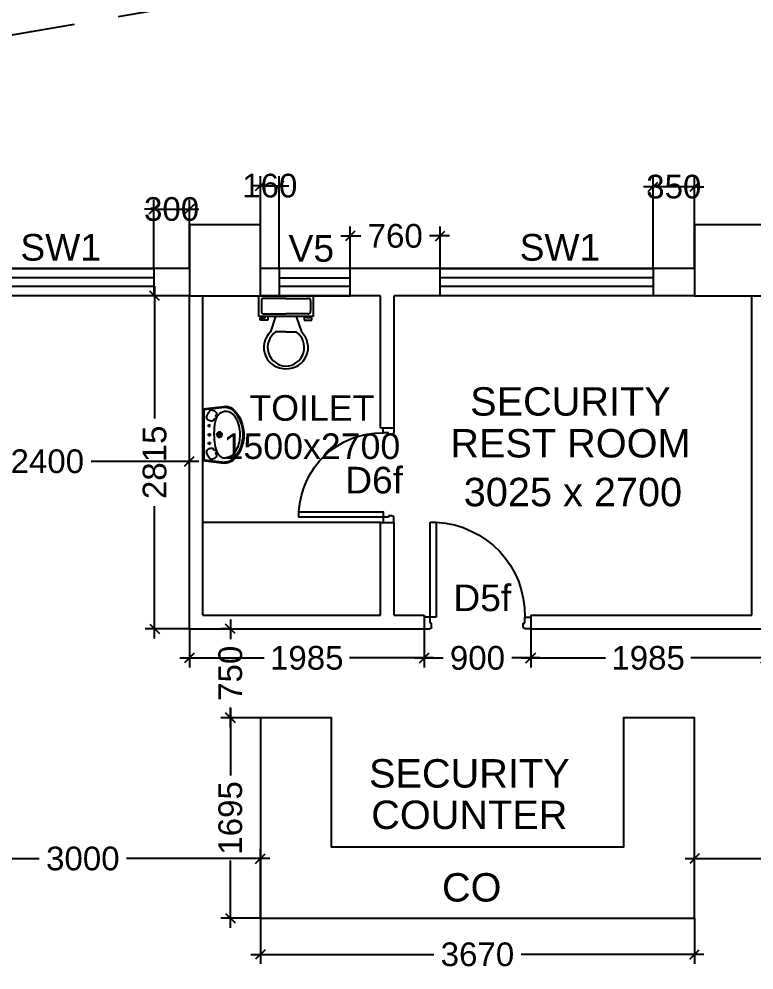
# Model space of a CAD drawing. Extents: x 6345096 to 6738923, y -6490958 to -6305885.
# Drawn here: x 6588046 to 6594256, y -6362968 to -6354932 of the extents above; entities that cross this region are included whole.
import ezdxf
from ezdxf.enums import TextEntityAlignment as Align

# ---------------------------------------------------------------- set-up
doc = ezdxf.new("R2010")
doc.units = 0
doc.header["$LTSCALE"] = 600
doc.header["$MEASUREMENT"] = 0
doc.header["$PDMODE"] = 35
doc.linetypes.add('HIDDEN', pattern=[0.375, 0.25, -0.125])
doc.linetypes.add('HIDDEN2', pattern=[0.1875, 0.125, -0.0625])
doc.layers.get('0').update_dxf_attribs({"linetype": 'CONTINUOUS'})
doc.layers.get('Defpoints').update_dxf_attribs({"linetype": 'CONTINUOUS'})
for name, color, linetype in [('8', 8, 'CONTINUOUS'), ('Counter', 7, 'CONTINUOUS'), ('DOOR', 32, 'CONTINUOUS'), ('Duct', 8, 'CONTINUOUS'), ('HS', 251, 'CONTINUOUS'), ('joinery', 7, 'CONTINUOUS'), ('LA-column', 3, 'CONTINUOUS'), ('PARTI', 21, 'CONTINUOUS'), ('Room Dim', 1, 'CONTINUOUS'), ('TEXT', 6, 'CONTINUOUS'), ('Toi-Euip', 8, 'CONTINUOUS'), ('toi-fix', 46, 'CONTINUOUS'), ('Walls', 7, 'CONTINUOUS'), ('WIN', 151, 'CONTINUOUS'), ('Working Dim', 5, 'CONTINUOUS')]:
    doc.layers.add(name, color=color, linetype=linetype)
doc.styles.add('ari', font='arial.ttf')
doc.styles.add('ARIAL', font='arial.ttf')
doc.dimstyles.new('int. dim', dxfattribs={"dimtxt": 200, "dimasz": 80, "dimexe": 80, "dimexo": 0, "dimgap": 70, "dimtad": 0, "dimdec": 0, "dimzin": 12, "dimdsep": 46, "dimtxsty": 'ari', "dimblk": 'OBLIQUE', "dimcen": 2, "dimdle": 80, "dimclrd": 256, "dimclre": 256, "dimclrt": 6, "dimadec": 0, "dimazin": 0, "dimtfac": 1, "dimtdec": 0, "dimtix": 1, "dimtmove": 2, "dimatfit": 3, "dimfxl": 1, "dimtolj": 1, "dimtzin": 0, "dimlwd": -1, "dimlwe": -1, "dimarcsym": 0})

# ---------------------------------------------------------------- blocks, each defined once
blk = doc.blocks.new('_Oblique')
at = {"color": 0, "linetype": 'ByBlock', "lineweight": -2}
blk.add_line((-0.5, -0.5), (0.5, 0.5), dxfattribs=at)
blk = doc.blocks.new('*D274')
at = {"layer": 'Defpoints', "color": 0, "transparency": 16777216}
for p in [(6590084.9, -6362026.9), (6587084.4, -6362530.5, 3.9), (6590084.9, -6362530.5, -0.1)]:
    blk.add_point(p, dxfattribs=at)
at = {"layer": 'Working Dim', "transparency": 16777216}
for p, q in [((6587084.4, -6362530.5), (6587084.4, -6361946.9)), ((6590084.9, -6362530.5), (6590084.9, -6361946.9)), ((6587004.4, -6362026.9), (6588216.5, -6362026.9)), ((6590164.9, -6362026.9), (6588952.9, -6362026.9))]:
    blk.add_line(p, q, dxfattribs=at)
at = {"layer": 'Working Dim', "transparency": 16777216, "xscale": 80, "yscale": 80, "zscale": 80, "rotation": 180}
blk.add_blockref('_Oblique', (6587084.4, -6362026.9), dxfattribs=at)
at = {"layer": 'Working Dim', "transparency": 16777216, "xscale": 80, "yscale": 80, "zscale": 80}
blk.add_blockref('_Oblique', (6590084.9, -6362026.9), dxfattribs=at)
at = {"layer": 'Working Dim', "color": 6, "transparency": 16777216, "insert": (6588584.7, -6362026.9), "char_height": 200, "attachment_point": 5, "style": 'ari'}
blk.add_mtext('\\A1;3000', dxfattribs=at)
blk = doc.blocks.new('*D275')
at = {"layer": 'Defpoints', "color": 0, "transparency": 16777216}
for p in [(6593753.9, -6362026.9), (6593753.9, -6362530.5, -0.1), (6596754.4, -6362530.5, -4.1)]:
    blk.add_point(p, dxfattribs=at)
at = {"layer": 'Working Dim', "transparency": 16777216}
for p, q in [((6593753.9, -6362530.5), (6593753.9, -6361946.9)), ((6596754.4, -6362530.5), (6596754.4, -6361946.9)), ((6593673.9, -6362026.9), (6594886, -6362026.9)), ((6596834.4, -6362026.9), (6595622.4, -6362026.9))]:
    blk.add_line(p, q, dxfattribs=at)
at = {"layer": 'Working Dim', "transparency": 16777216, "xscale": 80, "yscale": 80, "zscale": 80, "rotation": 180}
blk.add_blockref('_Oblique', (6593753.9, -6362026.9), dxfattribs=at)
at = {"layer": 'Working Dim', "transparency": 16777216, "xscale": 80, "yscale": 80, "zscale": 80}
blk.add_blockref('_Oblique', (6596754.4, -6362026.9), dxfattribs=at)
at = {"layer": 'Working Dim', "color": 6, "transparency": 16777216, "insert": (6595254.2, -6362026.9), "char_height": 200, "attachment_point": 5, "style": 'ari'}
blk.add_mtext('\\A1;3000', dxfattribs=at)
blk = doc.blocks.new('1000')
at = {"layer": 'DOOR'}
for p, q in [((0, -100), (0, 0)), ((0, 0), (49.7, 0)), ((49.7, 0), (49.7, -2.2)), ((63.2, -49.5), (49.7, -49.5)), ((49.7, -49.5), (49.7, -100)), ((63.2, -13.5), (61, -13.5)), ((63.2, -13.5), (63.2, -49.5)), ((836.8, -13.5), (836.8, -49.5)), ((836.8, -13.5), (839, -13.5)), ((836.8, -49.5), (850.3, -49.5)), ((850.3, 0), (850.3, -2.2)), ((900, 0), (850.3, 0)), ((850.3, -49.5), (850.3, -100)), ((900, -100), (900, 0)), ((49.7, -100), (0, -100)), ((49.7, -100), (49.7, -900.6)), ((100.2, -100), (49.7, -100)), ((100.2, -900.6), (100.2, -100)), ((850.3, -100), (900, -100)), ((49.7, -900.6), (100.2, -900.6))]:
    blk.add_line(p, q, dxfattribs=at)
for centre, major_axis, start_param, end_param in [((49.7, -13.5), (-7.95, 7.95), 3.926991, 5.497787), ((850.3, -13.5), (7.95, 7.95), 0.785398, 2.356194)]:
    blk.add_ellipse(centre, major_axis=major_axis, ratio=1, start_param=start_param, end_param=end_param, dxfattribs=at)
at = {"layer": 'DOOR', "color": 145}
blk.add_ellipse((64.3, -115.3), major_axis=(-519.7, 589.8), ratio=1, start_param=2.464943, end_param=4.009476, dxfattribs=at)
blk = doc.blocks.new('Z$W@#1841')
at = {"layer": 'DOOR'}
for p, q in [((-267.6, -167.4), (-317.3, -167.4)), ((-317.3, -167.4), (-317.3, -267.4)), ((-267.6, -217.9), (-267.6, -167.4)), ((533, -217.9), (533, -167.4)), ((533, -167.4), (582.7, -167.4)), ((582.7, -167.4), (582.7, -267.4)), ((-317.3, -267.4), (-267.6, -267.4)), ((-254.1, -217.9), (-267.6, -217.9)), ((-267.6, -267.4), (-267.6, -265.2)), ((-254.1, -253.9), (-256.3, -253.9)), ((-254.1, -253.9), (-254.1, -217.9)), ((519.5, -253.9), (519.5, -217.9)), ((519.5, -217.9), (533, -217.9)), ((519.5, -253.9), (521.7, -253.9)), ((533, -267.4), (533, -265.2)), ((582.7, -267.4), (533, -267.4))]:
    blk.add_line(p, q, dxfattribs=at)
blk.add_lwpolyline([(482.5, 633.2), (482.5, -167.4), (533, -167.4), (533, 633.2)], close=True, dxfattribs=at)
at = {"layer": 'DOOR', "color": 145}
blk.add_arc((518.4, -152.1), 786.1, 92.61772, 181.11293, dxfattribs=at)
at = {"layer": 'DOOR'}
for centre, start, end in [((-267.6, -253.9), 270, 0), ((533, -253.9), 180, 270)]:
    blk.add_arc(centre, 11.2, start, end, dxfattribs=at)
blk = doc.blocks.new('*D277')
at = {"layer": 'Defpoints', "color": 0, "transparency": 16777216}
for p in [(6589484.9, -6358670.1), (6587084.3, -6358802.7), (6589484.9, -6358802.7, 0.8)]:
    blk.add_point(p, dxfattribs=at)
at = {"layer": 'Working Dim', "transparency": 16777216}
for p, q in [((6587084.3, -6358802.7), (6587084.3, -6358590.1)), ((6589484.9, -6358802.7), (6589484.9, -6358590.1)), ((6587004.3, -6358670.1), (6587914.6, -6358670.1)), ((6589564.9, -6358670.1), (6588654.6, -6358670.1))]:
    blk.add_line(p, q, dxfattribs=at)
at = {"layer": 'Working Dim', "transparency": 16777216, "xscale": 80, "yscale": 80, "zscale": 80, "rotation": 180}
blk.add_blockref('_Oblique', (6587084.3, -6358670.1), dxfattribs=at)
at = {"layer": 'Working Dim', "transparency": 16777216, "xscale": 80, "yscale": 80, "zscale": 80}
blk.add_blockref('_Oblique', (6589484.9, -6358670.1), dxfattribs=at)
at = {"layer": 'Working Dim', "color": 6, "transparency": 16777216, "insert": (6588284.6, -6358670.1), "char_height": 200, "attachment_point": 5, "style": 'ari'}
blk.add_mtext('\\A1;2400', dxfattribs=at)
blk = doc.blocks.new('*D607')
at = {"layer": 'Defpoints', "color": 0, "transparency": 16777216}
for p in [(6590244.5, -6356341.1), (6590084.9, -6357040.9, 5.1), (6590244.5, -6357040.9, 5.1)]:
    blk.add_point(p, dxfattribs=at)
at = {"layer": 'Working Dim', "transparency": 16777216}
for p, q in [((6590084.9, -6357040.9), (6590084.9, -6356261.1)), ((6590244.5, -6357040.9), (6590244.5, -6356261.1)), ((6590084.9, -6356341.1), (6590004.9, -6356341.1)), ((6590084.9, -6356341.1), (6590244.5, -6356341.1)), ((6590244.5, -6356341.1), (6590324.5, -6356341.1))]:
    blk.add_line(p, q, dxfattribs=at)
at = {"layer": 'Working Dim', "transparency": 16777216, "xscale": 80, "yscale": 80, "zscale": 80}
blk.add_blockref('_Oblique', (6590084.9, -6356341.1), dxfattribs=at)
at = {"layer": 'Working Dim', "transparency": 16777216, "xscale": 80, "yscale": 80, "zscale": 80, "rotation": 180}
blk.add_blockref('_Oblique', (6590244.5, -6356341.1), dxfattribs=at)
at = {"layer": 'Working Dim', "color": 6, "transparency": 16777216, "insert": (6590164.7, -6356341.1), "char_height": 200, "attachment_point": 5, "style": 'ari'}
blk.add_mtext('\\A1;160', dxfattribs=at)
blk = doc.blocks.new('*D608')
at = {"layer": 'Defpoints', "color": 0, "transparency": 16777216}
for p in [(6593403.6, -6356349.6), (6593403.6, -6357040.7, 5.1), (6593753.9, -6357040.9, 5.1)]:
    blk.add_point(p, dxfattribs=at)
at = {"layer": 'Working Dim', "transparency": 16777216}
for p, q in [((6593403.6, -6357040.7), (6593403.6, -6356269.6)), ((6593753.9, -6357040.9), (6593753.9, -6356269.6)), ((6593403.6, -6356349.6), (6593323.6, -6356349.6)), ((6593753.9, -6356349.6), (6593403.6, -6356349.6)), ((6593753.9, -6356349.6), (6593833.9, -6356349.6))]:
    blk.add_line(p, q, dxfattribs=at)
at = {"layer": 'Working Dim', "transparency": 16777216, "xscale": 80, "yscale": 80, "zscale": 80}
blk.add_blockref('_Oblique', (6593403.6, -6356349.6), dxfattribs=at)
at = {"layer": 'Working Dim', "transparency": 16777216, "xscale": 80, "yscale": 80, "zscale": 80, "rotation": 180}
blk.add_blockref('_Oblique', (6593753.9, -6356349.6), dxfattribs=at)
at = {"layer": 'Working Dim', "color": 6, "transparency": 16777216, "insert": (6593578.8, -6356349.6), "char_height": 200, "attachment_point": 5, "style": 'ari'}
blk.add_mtext('\\A1;350', dxfattribs=at)
blk = doc.blocks.new('*D619')
at = {"layer": 'Defpoints', "color": 0, "transparency": 16777216}
for p in [(6589484.9, -6357270.7, 5.1), (6589191.8, -6360085.8), (6589484.9, -6360085.8, 6.6)]:
    blk.add_point(p, dxfattribs=at)
at = {"layer": 'Working Dim', "transparency": 16777216}
for p, q in [((6589191.8, -6357190.7), (6589191.8, -6358307.2)), ((6589484.9, -6357270.7), (6589111.8, -6357270.7)), ((6589191.8, -6360165.8), (6589191.8, -6359049.3)), ((6589484.9, -6360085.8), (6589111.8, -6360085.8))]:
    blk.add_line(p, q, dxfattribs=at)
at = {"layer": 'Working Dim', "transparency": 16777216, "xscale": 80, "yscale": 80, "zscale": 80}
for p, rotation in [((6589191.8, -6357270.7), 90), ((6589191.8, -6360085.8), 270)]:
    blk.add_blockref('_Oblique', p, dxfattribs=dict(at, rotation=rotation))
at = {"layer": 'Working Dim', "color": 6, "transparency": 16777216, "insert": (6589191.8, -6358678.2), "char_height": 200, "attachment_point": 5, "rotation": 90, "style": 'ari'}
blk.add_mtext('\\A1;2815', dxfattribs=at)
blk = doc.blocks.new('*D620')
at = {"layer": 'Defpoints', "color": 0, "transparency": 16777216}
for p in [(6589484.9, -6360085.8), (6591469.4, -6360085.8, 0.3), (6591469.4, -6360331.5)]:
    blk.add_point(p, dxfattribs=at)
at = {"layer": 'Working Dim', "transparency": 16777216}
for p, q in [((6589484.9, -6360085.8), (6589484.9, -6360411.5)), ((6591469.4, -6360085.8), (6591469.4, -6360411.5)), ((6589404.9, -6360331.5), (6590117.2, -6360331.5)), ((6591549.4, -6360331.5), (6590837.2, -6360331.5))]:
    blk.add_line(p, q, dxfattribs=at)
at = {"layer": 'Working Dim', "transparency": 16777216, "xscale": 80, "yscale": 80, "zscale": 80, "rotation": 180}
blk.add_blockref('_Oblique', (6589484.9, -6360331.5), dxfattribs=at)
at = {"layer": 'Working Dim', "transparency": 16777216, "xscale": 80, "yscale": 80, "zscale": 80}
blk.add_blockref('_Oblique', (6591469.4, -6360331.5), dxfattribs=at)
at = {"layer": 'Working Dim', "color": 6, "transparency": 16777216, "insert": (6590477.2, -6360331.5), "char_height": 200, "attachment_point": 5, "style": 'ari'}
blk.add_mtext('\\A1;1985', dxfattribs=at)
blk = doc.blocks.new('*D621')
at = {"layer": 'Defpoints', "color": 0, "transparency": 16777216}
for p in [(6591469.4, -6360085.8, 0.3), (6592369.4, -6360085.8, 0.3), (6592369.4, -6360331.5)]:
    blk.add_point(p, dxfattribs=at)
at = {"layer": 'Working Dim', "transparency": 16777216}
for p, q in [((6591469.4, -6360085.8), (6591469.4, -6360411.5)), ((6592369.4, -6360085.8), (6592369.4, -6360411.5)), ((6591389.4, -6360331.5), (6591628.8, -6360331.5)), ((6592449.4, -6360331.5), (6592210, -6360331.5))]:
    blk.add_line(p, q, dxfattribs=at)
at = {"layer": 'Working Dim', "transparency": 16777216, "xscale": 80, "yscale": 80, "zscale": 80, "rotation": 180}
blk.add_blockref('_Oblique', (6591469.4, -6360331.5), dxfattribs=at)
at = {"layer": 'Working Dim', "transparency": 16777216, "xscale": 80, "yscale": 80, "zscale": 80}
blk.add_blockref('_Oblique', (6592369.4, -6360331.5), dxfattribs=at)
at = {"layer": 'Working Dim', "color": 6, "transparency": 16777216, "insert": (6591919.4, -6360331.5), "char_height": 200, "attachment_point": 5, "style": 'ari'}
blk.add_mtext('\\A1;900', dxfattribs=at)
blk = doc.blocks.new('*D622')
at = {"layer": 'Defpoints', "color": 0, "transparency": 16777216}
for p in [(6592369.4, -6360085.8, 0.3), (6594353.9, -6360085.8, 6.6), (6594353.9, -6360331.5)]:
    blk.add_point(p, dxfattribs=at)
at = {"layer": 'Working Dim', "transparency": 16777216}
for p, q in [((6592369.4, -6360085.8), (6592369.4, -6360411.5)), ((6594353.9, -6360085.8), (6594353.9, -6360411.5)), ((6592289.4, -6360331.5), (6593001.7, -6360331.5)), ((6594433.9, -6360331.5), (6593721.7, -6360331.5))]:
    blk.add_line(p, q, dxfattribs=at)
at = {"layer": 'Working Dim', "transparency": 16777216, "xscale": 80, "yscale": 80, "zscale": 80, "rotation": 180}
blk.add_blockref('_Oblique', (6592369.4, -6360331.5), dxfattribs=at)
at = {"layer": 'Working Dim', "transparency": 16777216, "xscale": 80, "yscale": 80, "zscale": 80}
blk.add_blockref('_Oblique', (6594353.9, -6360331.5), dxfattribs=at)
at = {"layer": 'Working Dim', "color": 6, "transparency": 16777216, "insert": (6593361.7, -6360331.5), "char_height": 200, "attachment_point": 5, "style": 'ari'}
blk.add_mtext('\\A1;1985', dxfattribs=at)
blk = doc.blocks.new('*D624')
at = {"layer": 'Defpoints', "color": 0, "transparency": 16777216}
for p in [(6590084.9, -6362530.5, 5), (6593753.9, -6362530.5, 5), (6593753.9, -6362836.5)]:
    blk.add_point(p, dxfattribs=at)
at = {"layer": 'Working Dim', "transparency": 16777216}
for p, q in [((6590084.9, -6362530.5), (6590084.9, -6362916.5)), ((6593753.9, -6362530.5), (6593753.9, -6362916.5)), ((6590004.9, -6362836.5), (6591551.2, -6362836.5)), ((6593833.9, -6362836.5), (6592287.7, -6362836.5))]:
    blk.add_line(p, q, dxfattribs=at)
at = {"layer": 'Working Dim', "transparency": 16777216, "xscale": 80, "yscale": 80, "zscale": 80, "rotation": 180}
blk.add_blockref('_Oblique', (6590084.9, -6362836.5), dxfattribs=at)
at = {"layer": 'Working Dim', "transparency": 16777216, "xscale": 80, "yscale": 80, "zscale": 80}
blk.add_blockref('_Oblique', (6593753.9, -6362836.5), dxfattribs=at)
at = {"layer": 'Working Dim', "color": 6, "transparency": 16777216, "insert": (6591919.4, -6362836.5), "char_height": 200, "attachment_point": 5, "style": 'ari'}
blk.add_mtext('\\A1;3670', dxfattribs=at)
blk = doc.blocks.new('*D625')
at = {"layer": 'Defpoints', "color": 0, "transparency": 16777216}
for p in [(6589831.6, -6360835.8), (6590084.9, -6360835.8, 5), (6590084.9, -6362530.5)]:
    blk.add_point(p, dxfattribs=at)
at = {"layer": 'Working Dim', "transparency": 16777216}
for p, q in [((6589831.6, -6360755.8), (6589831.6, -6361323.1)), ((6590084.9, -6360835.8), (6589751.6, -6360835.8)), ((6589831.6, -6362610.5), (6589831.6, -6362043.1)), ((6590084.9, -6362530.5), (6589751.6, -6362530.5))]:
    blk.add_line(p, q, dxfattribs=at)
at = {"layer": 'Working Dim', "transparency": 16777216, "xscale": 80, "yscale": 80, "zscale": 80}
for p, rotation in [((6589831.6, -6360835.8), 90), ((6589831.6, -6362530.5), 270)]:
    blk.add_blockref('_Oblique', p, dxfattribs=dict(at, rotation=rotation))
at = {"layer": 'Working Dim', "color": 6, "transparency": 16777216, "insert": (6589831.6, -6361683.1), "char_height": 200, "attachment_point": 5, "rotation": 90, "style": 'ari'}
blk.add_mtext('\\A1;1695', dxfattribs=at)
blk = doc.blocks.new('*D626')
at = {"layer": 'Defpoints', "color": 0, "transparency": 16777216}
for p in [(6589831.6, -6360085.8, 6.4), (6589831.6, -6360085.8), (6590084.9, -6360835.8, 5)]:
    blk.add_point(p, dxfattribs=at)
at = {"layer": 'Working Dim', "transparency": 16777216}
for p, q in [((6589831.6, -6360005.8), (6589831.6, -6360171)), ((6589831.6, -6360085.8), (6589751.6, -6360085.8)), ((6589831.6, -6360915.8), (6589831.6, -6360750.5)), ((6590084.9, -6360835.8), (6589751.6, -6360835.8))]:
    blk.add_line(p, q, dxfattribs=at)
at = {"layer": 'Working Dim', "transparency": 16777216, "xscale": 80, "yscale": 80, "zscale": 80}
for p, rotation in [((6589831.6, -6360085.8), 90), ((6589831.6, -6360835.8), 270)]:
    blk.add_blockref('_Oblique', p, dxfattribs=dict(at, rotation=rotation))
at = {"layer": 'Working Dim', "color": 6, "transparency": 16777216, "insert": (6589831.6, -6360460.8), "char_height": 200, "attachment_point": 5, "rotation": 90, "style": 'ari'}
blk.add_mtext('\\A1;750', dxfattribs=at)
blk = doc.blocks.new('A$C70ED7303')
at = {"layer": 'toi-fix', "color": 8}
for p, q in [((0, 0), (229, 0)), ((229, 0), (229, -174.4)), ((-229, 0), (0, 0)), ((-229, -174.4), (-229, 0)), ((-207.2, -43.6), (-207.2, -130.8)), ((0, -21.8), (-185.4, -21.8)), ((0, -21.8), (185.4, -21.8)), ((207.2, -43.6), (207.2, -130.8)), ((-185.4, -152.6), (0, -152.6)), ((185.4, -152.6), (0, -152.6)), ((229, -174.4), (-229, -174.4)), ((-218.1, -207.2), (-218.1, -185.4)), ((-218.1, -185.4), (-174.4, -185.4)), ((-152.6, -207.2), (-218.1, -207.2)), ((-174.4, -185.4), (-174.4, -174.4)), ((-152.6, -174.4), (-152.6, -207.2)), ((-87.2, -174.4), (-130.8, -305.3)), ((87.2, -174.4), (130.8, -305.3)), ((152.6, -174.4), (152.6, -207.2)), ((152.6, -207.2), (218.1, -207.2)), ((174.4, -185.4), (174.4, -174.4)), ((218.1, -185.4), (174.4, -185.4)), ((218.1, -207.2), (218.1, -185.4)), ((0, -305.3), (-87.2, -305.3)), ((0, -305.3), (87.2, -305.3))]:
    blk.add_line(p, q, dxfattribs=at)
for centre, major_axis, start_param, end_param in [((-188.1, -40.9), (13.6, -13.6), 2.214297, 4.068888), ((188.1, -40.9), (13.6, -13.6), 0.643501, 2.498091), ((-188.1, -133.6), (-13.6, -13.6), 5.35589, 7.21048), ((188.1, -133.6), (-13.6, -13.6), 0.643501, 2.498091), ((-6.6, -436.2), (-127.6, -127.6), 4.686239, 7.105146), ((4.7, -435.5), (-112.7, -112.7), 4.541602, 7.039318), ((6.6, -436.2), (55.8, -171.6), -0.351019, 2.067888), ((-4.7, -435.5), (-112.7, -112.7), 0.814663, 3.31238)]:
    blk.add_ellipse(centre, major_axis=major_axis, ratio=1, start_param=start_param, end_param=end_param, dxfattribs=at)
blk = doc.blocks.new('A$C4D064DB7')
at = {"layer": 'Toi-Euip', "color": 8}
for p, q in [((-219.3, -1), (-239.3, 178)), ((-212.3, 5.4), (-232.3, 184.5)), ((0.9, 167), (0.9, 107.5)), ((212.2, 4.9), (232.3, 184.5)), ((219.2, -1), (239.3, 178)), ((-28.5, 137.9), (30, 137.9)), ((-204.6, 8.3), (200.4, 8.3)), ((-61.3, 51.7), (-86.8, 51.7)), ((-73.1, 68.7), (-73.1, 37.2)), ((11.1, 51.7), (-14.3, 51.7)), ((-0.6, 68.7), (-0.6, 37.2)), ((87.9, 51.7), (62.5, 51.7)), ((76.2, 63.6), (76.2, 37.2)), ((-219.3, -1), (219.2, -1))]:
    blk.add_line(p, q, dxfattribs=at)
for centre, radius in [((0.9, 137.9), 20.9), ((0.9, 137.9), 15), ((0.9, 137.9), 10.5), ((-73.1, 51.7), 6.23), ((-0.6, 51.7), 6.23), ((76.2, 51.7), 6.23)]:
    blk.add_circle(centre, radius, dxfattribs=at)
for centre, radius, start, end in [((-15, 63.3), 278.1, 103.68007, 133.11994), ((0.4, 42.8), 293.4, 66.19508, 111.84971), ((-3.7, 79.1), 265.8, 77.13905, 106.85156), ((11, 56.9), 284.8, 46.38455, 81.02297), ((-135.9, 190.3), 102.7, 132.34, 168.55208), ((-115.7, 175.3), 119.3, 121.84149, 151.21457), ((-79.5, 166.9), 122.1, 117.7975, 160.69461), ((-52.1, 129.5), 194.1, 106.98939, 130.68541), ((-12.7, 69.4), 239.9, 90.51874, 121.0564), ((4.5, 21.6), 288.4, 65.41071, 93.84539), ((17.4, 64.4), 266.9, 46.21733, 67.66735), ((74.5, 158), 135.4, 31.86033, 68.31323), ((140.9, 188.9), 91.5, 357.2238, 48.08952), ((143.8, 190.8), 96.4, 352.39424, 48.61688), ((-159.3, 187.8), 80.7, 163.23918, 186.99591), ((-156.9, 191.3), 75.7, 146.79114, 185.14021), ((-105.8, 184.4), 91.8, 165.58544, 192.65463), ((-124.3, 195.5), 77.6, 203.69295, 246.38132), ((98.1, 210.4), 106.4, 278.02022, 335.02213), ((131.4, 192.6), 68.8, 336.77794, 32.40806), ((-188.7, 72.6), 20.1, 152.49081, 243.19095), ((-154.2, 64.6), 55.1, 124.96691, 161.64959), ((-174.7, 96.4), 17.3, 50.46419, 129.5358), ((-157.9, 115.7), 8.33, 226.04031, 306.10739), ((-73.6, 263.8), 161.7, 239.59023, 265.97193), ((-156.5, 116.7), 8.45, 294.51045, 30.32874), ((-126.4, 102.5), 8.28, 83.15264, 217.30389), ((-110.1, 109.7), 26, 208.27151, 253.61398), ((-144.2, 69.4), 30.9, 343.96544, 29.92088), ((33.5, 869.5), 776.1, 261.22276, 267.52001), ((-3.1, 803.8), 709.6, 270.24313, 275.54823), ((44.3, 384), 287.3, 274.2321, 283.82674), ((146.2, 69.4), 30.9, 150.07912, 196.03456), ((112.1, 109.7), 26, 286.38602, 331.72849), ((129.6, 102.2), 7.16, 318.29837, 78.68026), ((157.9, 115.9), 7.49, 165.15228, 247.93068), ((159.9, 115.7), 8.33, 233.89261, 313.95969), ((176.7, 96.4), 17.3, 50.4642, 129.53581), ((156.2, 64.6), 55.1, 18.35041, 55.03309), ((190.7, 72.6), 20.1, 296.80905, 27.50919), ((-200, -15.1), 23.9, 101.14513, 143.7785), ((-120.2, 149.2), 122.2, 230.59825, 250.41359), ((-145.6, 63.1), 33, 241.91921, 291.35614), ((-161, 71.5), 47.7, 305.0585, 347.19296), ((163, 71.5), 47.7, 192.80704, 234.9415), ((147.6, 63.1), 33, 248.64386, 298.08079), ((122.2, 149.2), 122.2, 289.58641, 309.40175), ((199.8, -16.6), 24.9, 38.74871, 88.57964)]:
    blk.add_arc(centre, radius, start, end, dxfattribs=at)
blk = doc.blocks.new('*D1257')
at = {"layer": 'Defpoints', "color": 0, "transparency": 16777216}
for p in [(6591604.6, -6356765.6), (6590844.5, -6357040.7, 5.1), (6591604.6, -6357040.7, 5.1)]:
    blk.add_point(p, dxfattribs=at)
at = {"layer": 'Working Dim', "transparency": 16777216}
for p, q in [((6590844.5, -6357040.7), (6590844.5, -6356685.6)), ((6591604.6, -6357040.7), (6591604.6, -6356685.6)), ((6590764.5, -6356765.6), (6590934.8, -6356765.6)), ((6591684.6, -6356765.6), (6591514.4, -6356765.6))]:
    blk.add_line(p, q, dxfattribs=at)
at = {"layer": 'Working Dim', "transparency": 16777216, "xscale": 80, "yscale": 80, "zscale": 80, "rotation": 180}
blk.add_blockref('_Oblique', (6590844.5, -6356765.6), dxfattribs=at)
at = {"layer": 'Working Dim', "transparency": 16777216, "xscale": 80, "yscale": 80, "zscale": 80}
blk.add_blockref('_Oblique', (6591604.6, -6356765.6), dxfattribs=at)
at = {"layer": 'Working Dim', "color": 6, "transparency": 16777216, "insert": (6591224.6, -6356765.6), "char_height": 200, "attachment_point": 5, "style": 'ari'}
blk.add_mtext('\\A1;760', dxfattribs=at)
blk = doc.blocks.new('*D1258')
at = {"layer": 'Defpoints', "color": 0, "transparency": 16777216}
for p in [(6589484.9, -6356538.9), (6589184.7, -6357040.7, 5.1), (6589484.9, -6357040.9, -2.7)]:
    blk.add_point(p, dxfattribs=at)
at = {"layer": 'Working Dim', "transparency": 16777216}
for p, q in [((6589184.7, -6357040.7), (6589184.7, -6356458.9)), ((6589484.9, -6357040.9), (6589484.9, -6356458.9)), ((6589184.7, -6356538.9), (6589104.7, -6356538.9)), ((6589184.7, -6356538.9), (6589484.9, -6356538.9)), ((6589484.9, -6356538.9), (6589564.9, -6356538.9))]:
    blk.add_line(p, q, dxfattribs=at)
at = {"layer": 'Working Dim', "transparency": 16777216, "xscale": 80, "yscale": 80, "zscale": 80}
blk.add_blockref('_Oblique', (6589184.7, -6356538.9), dxfattribs=at)
at = {"layer": 'Working Dim', "transparency": 16777216, "xscale": 80, "yscale": 80, "zscale": 80, "rotation": 180}
blk.add_blockref('_Oblique', (6589484.9, -6356538.9), dxfattribs=at)
at = {"layer": 'Working Dim', "color": 6, "transparency": 16777216, "insert": (6589334.8, -6356538.9), "char_height": 200, "attachment_point": 5, "style": 'ari'}
blk.add_mtext('\\A1;300', dxfattribs=at)
blk = doc.blocks.new('A$C2CD672AE')
at = {"layer": 'PARTI', "color": 8, "linetype": 'HIDDEN', "elevation": 5}
blk.add_lwpolyline([(59765.6, 95588.1), (59765.6, 93893.4), (63434.6, 93893.4), (63434.6, 93893.4), (63434.6, 95588.1), (62834.6, 95588.1), (62834.6, 94493.4), (60365.6, 94493.4), (60365.6, 95588.1)], close=True, dxfattribs=at)
at = {"layer": 'Walls', "color": 8, "linetype": 'HIDDEN'}
for p, q in [((59165.6, 99383), (56765.1, 99383)), ((63434.6, 99383), (59765.6, 99383)), ((59165.6, 99153.2), (56765.1, 99153.2)), ((59165.6, 96338.1), (59165.6, 99153.2)), ((59280.6, 96453.1), (59280.6, 99153.2)), ((60780.6, 99153.2), (59765.6, 99153.2)), ((60780.6, 98038.1), (60780.6, 99153.2)), ((63434.6, 99153.2), (60895.6, 99153.2)), ((60895.6, 98038.1), (60895.6, 99153.2)), ((63919.6, 96453.1), (63919.6, 99153.2)), ((60780.6, 98038.1), (60895.6, 98038.1)), ((60780.6, 97238.1), (60895.6, 97238.1)), ((60780.6, 96453.1), (60780.6, 97238.1)), ((60895.6, 96453.1), (60895.6, 97238.1)), ((59280.6, 96453.1), (60780.6, 96453.1)), ((60895.6, 96453.1), (61150.1, 96453.1)), ((61150.1, 96453.1), (61150.1, 96338.1)), ((62050.1, 96453.1), (63919.6, 96453.1)), ((62050.1, 96453.1), (62050.1, 96338.1)), ((59165.6, 96338.1), (61150.1, 96338.1)), ((62050.1, 96338.1), (64034.6, 96338.1))]:
    blk.add_line(p, q, dxfattribs=at)

msp = doc.modelspace()

# ---------------------------------------------------------------- linework, layer by layer
at = {"layer": 'Counter', "elevation": -0.101}
msp.add_lwpolyline([(6590084.939, -6360835.755), (6590084.939, -6362530.458), (6593753.939, -6362530.458), (6593753.939, -6362530.458), (6593753.939, -6360835.755), (6593153.939, -6360835.755), (6593153.939, -6361930.458), (6590684.939, -6361930.458), (6590684.939, -6360835.755)], close=True, dxfattribs=at)
at = {"layer": 'Duct', "color": 8, "linetype": 'HIDDEN2', "ltscale": 10}
msp.add_line((6606249.529, -6351910.251, 5.322), (6577589.532, -6356867.128, -1.277), dxfattribs=at)
at = {"layer": 'LA-column', "color": 2, "elevation": -2.741}
for points in [[(6589484.933, -6357270.732), (6590084.933, -6357270.732), (6590084.933, -6356670.732), (6589484.933, -6356670.732)], [(6593753.933, -6357270.732), (6594353.933, -6357270.732), (6594353.933, -6356670.732), (6593753.933, -6356670.732)]]:
    msp.add_lwpolyline(points, close=True, dxfattribs=at)
at = {"layer": 'PARTI', "elevation": 5.03}
msp.add_lwpolyline([(6590084.939, -6360835.755), (6590084.939, -6362530.458), (6593753.939, -6362530.458), (6593753.939, -6362530.458), (6593753.939, -6360835.755), (6593153.939, -6360835.755), (6593153.939, -6361930.458), (6590684.939, -6361930.458), (6590684.939, -6360835.755)], close=True, dxfattribs=at)
at = {"layer": 'Walls', "linetype": 'Continuous'}
for p, q in [((6589484.939, -6357040.904), (6587084.443, -6357040.904)), ((6593753.939, -6357040.903), (6590084.939, -6357040.904)), ((6589484.939, -6357270.732), (6587084.443, -6357270.732)), ((6589484.939, -6360085.755), (6589484.939, -6357270.732)), ((6589599.939, -6359970.755), (6589599.939, -6357270.732)), ((6591099.939, -6357270.732), (6590084.939, -6357270.732)), ((6591099.939, -6358385.764), (6591099.939, -6357270.732)), ((6593753.939, -6357270.732), (6591214.939, -6357270.732)), ((6591214.939, -6358385.764), (6591214.939, -6357270.732)), ((6594238.939, -6359970.755), (6594238.939, -6357270.732)), ((6591099.939, -6358385.764), (6591214.939, -6358385.764)), ((6591099.939, -6359185.755), (6591214.939, -6359185.755)), ((6591099.939, -6359970.755), (6591099.939, -6359185.755)), ((6591214.939, -6359970.755), (6591214.939, -6359185.755)), ((6589599.939, -6359970.755), (6591099.939, -6359970.755)), ((6591214.939, -6359970.755), (6591469.439, -6359970.755)), ((6591469.439, -6359970.755), (6591469.439, -6360085.755)), ((6592369.439, -6359970.755), (6594238.939, -6359970.755)), ((6592369.439, -6359970.755), (6592369.439, -6360085.755)), ((6589484.939, -6360085.755), (6591469.439, -6360085.755)), ((6592369.439, -6360085.755), (6594353.939, -6360085.755))]:
    msp.add_line(p, q, dxfattribs=at)
at = {"layer": 'WIN', "linetype": 'Continuous', "elevation": 5.131}
for points in [[(6589184.691, -6357040.732), (6589184.691, -6357270.732), (6587384.691, -6357270.732), (6587384.691, -6357040.732)], [(6590844.533, -6357040.732), (6590244.533, -6357040.732), (6590244.533, -6357270.732), (6590844.533, -6357270.732)], [(6593403.64, -6357040.732), (6593403.64, -6357270.732), (6591603.64, -6357270.732), (6591603.64, -6357040.732)], [(6589184.691, -6357117.732), (6589184.691, -6357193.732), (6587384.691, -6357193.732), (6587384.691, -6357117.732)], [(6590844.533, -6357122.073), (6590244.533, -6357122.073), (6590244.533, -6357189.391), (6590844.533, -6357189.391)], [(6593403.64, -6357117.732), (6593403.64, -6357193.732), (6591603.64, -6357193.732), (6591603.64, -6357117.732)]]:
    msp.add_lwpolyline(points, close=True, dxfattribs=at)
at = {"layer": 'Working Dim', "color": 6}
msp.add_line((6591099.939, -6359185.755, 5.328), (6589599.939, -6359185.755, 6.151), dxfattribs=at)

# ---------------------------------------------------------------- block references
at = {"layer": 'DOOR', "linetype": 'Continuous', "xscale": -0.8887360543012619, "yscale": 0.8887360533699393, "zscale": 0.8887360539016376, "rotation": 90}
msp.add_blockref('Z$W@#1841', (6590974.14, -6358667.746, 5.235), dxfattribs=at)
at = {"layer": 'DOOR', "linetype": 'Continuous', "xscale": -1, "rotation": 179.9999867665085}
msp.add_blockref('1000', (6591469.439, -6360085.754, 0.332), dxfattribs=at)
at = {"layer": 'HS'}
msp.add_blockref('A$C2CD672AE', (6530319.294, -6456423.902, 8.17), dxfattribs=at)
at = {"layer": 'toi-fix', "linetype": 'Continuous'}
msp.add_blockref('A$C70ED7303', (6590301.326, -6357270.732, 5.131), dxfattribs=at)
at = {"layer": 'toi-fix', "xscale": -1, "rotation": 270}
msp.add_blockref('A$C4D064DB7', (6589600.953, -6358444.752, 5.756), dxfattribs=at)

# ---------------------------------------------------------------- texts
at = {"layer": '8', "color": 6, "style": 'ari'}
msp.add_text('D6f', height=225, dxfattribs=at).set_placement((6590802.006, -6358940.986, 5.235))
msp.add_text('D5f', height=225, dxfattribs=at).set_placement((6591960.556, -6359935.754, 0.332), align=Align.CENTER)
at = {"layer": 'Counter', "color": 10, "style": 'ARIAL'}
msp.add_text('CO', height=240, dxfattribs=at).set_placement((6591619.578, -6362389.37, -5.131))
at = {"layer": 'joinery', "style": 'ari'}
for s, p in [('SW1', (6588397.734, -6356973.84, 5.131)), ('V5', (6590515.747, -6356983.088, 2.283)), ('SW1', (6592616.683, -6356973.84, 5.131))]:
    msp.add_text(s, height=225, dxfattribs=at).set_placement(p, align=Align.CENTER)
at = {"layer": 'Room Dim'}
for s, height, style, p in [('1500x2700', 216, 'ARIAL', (6590520.668, -6358649.873, 3.38)), ('3025 x 2700', 240, 'ari', (6592726.447, -6359049.13, 5.131))]:
    msp.add_text(s, height=height, dxfattribs=dict(at, style=style)).set_placement(p, align=Align.CENTER)
at = {"layer": 'TEXT', "color": 7}
for s, height, style, p in [('SECURITY', 240, 'ari', (6592705.321, -6358283.615, 5.131)), ('TOILET', 216, 'ARIAL', (6590520.668, -6358326.692, 3.38)), ('REST ROOM', 240, 'ari', (6592705.321, -6358637.051, 5.131)), ('SECURITY', 240, 'ARIAL', (6591850.73, -6361426.377, -0.302)), ('COUNTER', 240, 'ARIAL', (6591850.73, -6361776.383, -0.302))]:
    msp.add_text(s, height=height, dxfattribs=dict(at, style=style)).set_placement(p, align=Align.CENTER)

# ---------------------------------------------------------------- dimensions: what is measured, and where the dimension line sits
at = {"layer": 'Working Dim', "color": 6}
for base, p1, p2, picture, middle in [((6590244.533, -6356341.05), (6590084.939, -6357040.904, 5.131), (6590244.533, -6357040.904, 5.131), '*D607', (6590164.736, -6356341.05)), ((6593403.64, -6356349.619), (6593753.939, -6357040.903, 5.131), (6593403.64, -6357040.732, 5.131), '*D608', (6593578.79, -6356349.619)), ((6589484.933, -6356538.917), (6589184.691, -6357040.732, 5.131), (6589484.933, -6357040.904, -2.741), '*D1258', (6589334.812, -6356538.917)), ((6591604.64, -6356765.619), (6590844.533, -6357040.732, 5.131), (6591604.64, -6357040.732, 5.131), '*D1257', (6591224.586, -6356765.619)), ((6592369.439, -6360331.465), (6591469.439, -6360085.756, 0.332), (6592369.439, -6360085.755, 0.332), '*D621', (6591919.439, -6360331.465)), ((6594353.93921, -6360331.46481), (6592369.4392, -6360085.75504, 0.3319), (6594353.93921, -6360085.75505, 6.63017), '*D622', (6593361.68921, -6360331.46481)), ((6590084.939, -6362026.857, 5.131), (6587084.44, -6362530.458, 9.028), (6590084.939, -6362530.458, 5.03), '*D274', (6588584.69, -6362026.857, 5.131)), ((6593753.9392, -6362026.8572, 5.1311), (6596754.4386, -6362530.4579, 1.031), (6593753.9392, -6362530.458, 5.0297), '*D275', (6595254.1889, -6362026.8572, 5.1311))]:
    dim = msp.add_linear_dim(base=base, p1=p1, p2=p2, dimstyle='int. dim', override={"dimtxt": 200, "dimarcsym": 1}, dxfattribs=at)
    dim.commit()
    dim.dimension.update_dxf_attribs({"geometry": picture, "text_midpoint": middle})
for base, p1, p2, picture, middle in [((6589191.772, -6360085.755), (6589484.939, -6357270.739, 5.131), (6589484.939, -6360085.755, 6.63), '*D619', (6589191.772, -6358678.247)), ((6589831.591, -6360085.755), (6590084.939, -6360835.755, 5.03), (6589831.596, -6360085.755, 6.351), '*D626', (6589831.591, -6360460.755)), ((6589831.591, -6360835.755), (6590084.939, -6362530.458), (6590084.939, -6360835.755, 5.03), '*D625', (6589831.591, -6361683.107))]:
    dim = msp.add_linear_dim(base=base, p1=p1, p2=p2, angle=90, dimstyle='int. dim', override={"dimtxt": 200, "dimarcsym": 1}, dxfattribs=at)
    dim.commit()
    dim.dimension.update_dxf_attribs({"geometry": picture, "text_midpoint": middle})
for base, p1, p2, text, picture, middle in [((6589484.939, -6358670.098, 5.131), (6587084.269, -6358802.741, 5.131), (6589484.939, -6358802.74, 5.947), '2400', '*D277', (6588284.604, -6358670.098, 5.131)), ((6591469.439, -6360331.465), (6589484.939, -6360085.755), (6591469.439, -6360085.756, 0.332), '1985', '*D620', (6590477.189, -6360331.465)), ((6593753.939, -6362836.482), (6590084.939, -6362530.458, 5.03), (6593753.939, -6362530.458, 5.03), '3670', '*D624', (6591919.439, -6362836.482))]:
    dim = msp.add_linear_dim(base=base, p1=p1, p2=p2, text=text, dimstyle='int. dim', override={"dimtxt": 200, "dimarcsym": 1}, dxfattribs=at)
    dim.commit()
    dim.dimension.update_dxf_attribs({"geometry": picture, "text_midpoint": middle})

doc.saveas('drawing.dxf')
